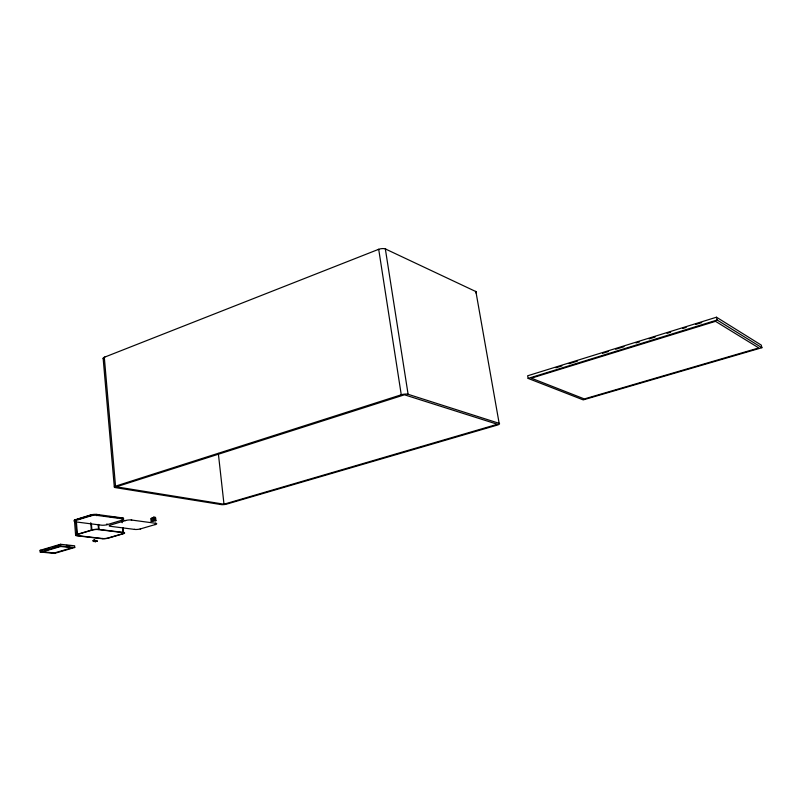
<?xml version="1.0" encoding="UTF-8"?>
<svg xmlns="http://www.w3.org/2000/svg" width="802" height="802" viewBox="0 0 802 802"><rect width="100%" height="100%" fill="white"/><g stroke="black" fill="none" stroke-linecap="round" stroke-linejoin="round"><path stroke-width="1.2" d="M93.543 541.039L94.576 540.648M93.423 541.23L93.613 541.17M94.776 540.097L93.974 540.358M94.305 540.678L94.917 540.598L93.263 541.009M94.215 540.859L95.057 540.869L94.516 541.079M153.794 517.14L151.327 518.473L151.418 519.365L155.317 518.784L155.117 517.33L153.794 517.14L153.994 518.593M152.651 518.663L155.117 517.33M377.942 249.592L379.276 249.111A5.273 2.015 -9.4 0 1 384.94 248.8L385.822 249.161M115.528 486.152L115.167 486.293A4.742 1.133 -5.5 0 0 115.047 487.556L221.532 504.648A4.281 0.942 -6.6 0 0 226.224 504.237L497.781 424.95A4.932 1.213 -9.5 0 0 499.355 423.396L407.687 394.163A5.454 1.524 -8.8 0 0 401.852 394.604L115.528 486.152L104.3 357.271L378.704 249.292L401.261 394.764M104.872 357.05L103.949 357.441A4.601 1.514 -4.7 0 0 103.879 359.126M123.137 518.884A4.281 0.922 -5.7 0 0 122.947 517.992L96.13 514.353A4.391 0.962 -5.4 0 0 91.278 514.784L74.867 519.836A4.361 0.942 -5.3 0 0 74.887 520.889M76.441 519.876L76.07 520.007A4.15 0.902 -5.3 0 0 75.779 520.157M123.027 518.894L96.21 515.275A4.391 0.962 -5.4 0 0 91.348 515.706L74.937 520.759A4.361 0.942 -5.3 0 0 74.957 521.801L101.934 525.23A4.251 0.902 -5.6 0 0 106.616 524.809L122.886 519.937A4.281 0.922 -5.7 0 0 123.027 518.894A4.972 1.073 -5.7 0 0 122.616 518.072L122.255 518.002M76.832 534.443L76.451 534.583A5.073 1.043 -5.4 0 0 76.471 535.746L102.466 538.754A4.952 1.002 -5.6 0 0 107.919 538.252L123.729 533.641A4.992 1.023 -5.7 0 0 123.889 532.478L98.044 529.29A5.103 1.063 -5.5 0 0 92.4 529.801L76.832 534.443L75.889 522.262M92.501 530.022L77.203 534.613A4.16 0.862 -5.4 0 0 77.223 535.566L102.586 538.533M125.744 520.478L109.894 525.23A4.221 0.892 -5.6 0 0 109.814 526.232L134.906 529.44M93.263 540.378L94.686 540.037M102.105 538.473L102.967 538.563A4.07 0.822 -5.6 0 0 107.448 538.152L122.997 533.601A4.09 0.842 -5.7 0 0 123.127 532.648L97.924 529.531M716.487 317.211L527.636 375.787L528.127 378.414L583.234 399.887L761.9 347.707L761.268 345.101L716.487 317.211L717.138 320.018L761.9 347.707M555.926 367.777L561.901 365.923M569.069 363.707L577.44 361.111M602.533 353.331L608.507 351.487M615.675 349.261L624.046 346.675M635.996 342.965L639.575 341.852M649.139 338.895L655.114 337.04M667.063 333.341L670.652 332.228M682.602 328.529L686.181 327.416M695.745 324.459L701.72 322.604M528.127 378.414L717.138 320.018M91.979 530.172L92.902 529.922A4.19 0.872 -5.5 0 1 97.533 529.5L98.425 529.591M76.24 519.656L75.318 519.967A5.053 1.093 -5.3 0 0 74.977 521.079M77.403 519.305L90.155 515.375M78.045 519.385L90.796 515.465M125.212 520.638L126.155 520.368A4.251 0.902 -5.8 0 1 130.846 519.947L131.739 520.047M140.731 528.809L139.809 529.059A4.12 0.852 -5.9 0 1 135.277 529.47L134.425 529.38M40.1 550.322L60.481 544.277L74.626 545.791L74.746 547.485L54.426 553.43L40.22 552.017L40.1 550.322L42.466 550.563M43.759 549.741L49.744 547.966M52.14 547.255L60.521 544.779M153.934 517.611L150.906 518.513L151.167 521.32L155.929 520.668L155.668 517.861L153.934 517.611L154.205 520.428L155.929 520.668M40.22 552.017L60.611 545.982L74.746 547.485M151.167 521.32L154.205 520.428M223.989 504.197L497.41 424.268L404.469 394.795L116.28 486.824L223.989 504.197L218.334 453.431M140.21 528.959L155.598 524.468M155.067 524.618L155.919 524.358A4.15 0.872 -6 0 0 156.149 523.365L155.387 523.245M94.305 540.307C91.288 541.44 97.022 539.846 93.503 540.468M93.804 541.28L94.375 541.16M90.706 515.205L91.197 515.074A5.093 1.113 -5.4 0 1 93.283 514.714M91.308 515.305L91.699 515.205A4.18 0.912 -5.4 0 1 93.413 514.904M94.115 541.23L93.243 541.4M93.553 540.488L93.052 540.548M96.791 515.706L96.711 514.824L99.608 515.215M66.345 545.4L69.834 545.771M121.513 518.172L121.864 518.252A4.08 0.882 -5.7 0 1 122.345 518.443M103.187 515.706L105.573 516.027M109.152 516.508L111.538 516.829M113.924 517.16L117.513 517.641M131.237 519.987L155.869 523.305M475.506 291.387L476.107 291.727A4.782 1.624 -10.4 0 1 475.907 292.941M499.145 423.296L475.897 291.577L385.341 248.931L408.098 394.253M122.636 517.932L122.716 518.834M122.485 519.145L122.576 521.601M123.097 527.606L123.528 532.418M122.135 517.861L122.215 518.764M121.944 520.338L122.155 522.734M122.576 527.546L123.007 532.348M103.147 358.334L114.315 486.994M106.947 523.816L107.027 524.708M98.676 524.498L99.077 529.4M98.135 524.428L98.536 529.33M97.072 514.463L97.152 515.385M96.541 514.393L96.621 515.315M90.857 514.894L90.927 515.816M91.398 523.796L91.899 529.932M90.315 515.054L90.395 515.987M90.746 522.734L91.338 530.092M76.431 522.092L77.373 534.282M75.709 519.556L75.779 520.478M75.188 519.716L75.258 520.638M74.486 520.648L75.609 535.235M60.481 544.277L60.611 545.982M95.177 541.621L97.132 541.139L95.258 541.571M715.514 321.331L531.315 378.173L584.337 398.935L758.802 347.938L715.514 321.331M60.641 546.483L42.686 551.786L54.386 552.959L72.29 547.706L60.641 546.483M95.919 540.939L93.834 541.551L95.919 540.939M96.771 541.089L94.897 541.641L97.393 541.16L96.771 541.089"/></g></svg>
